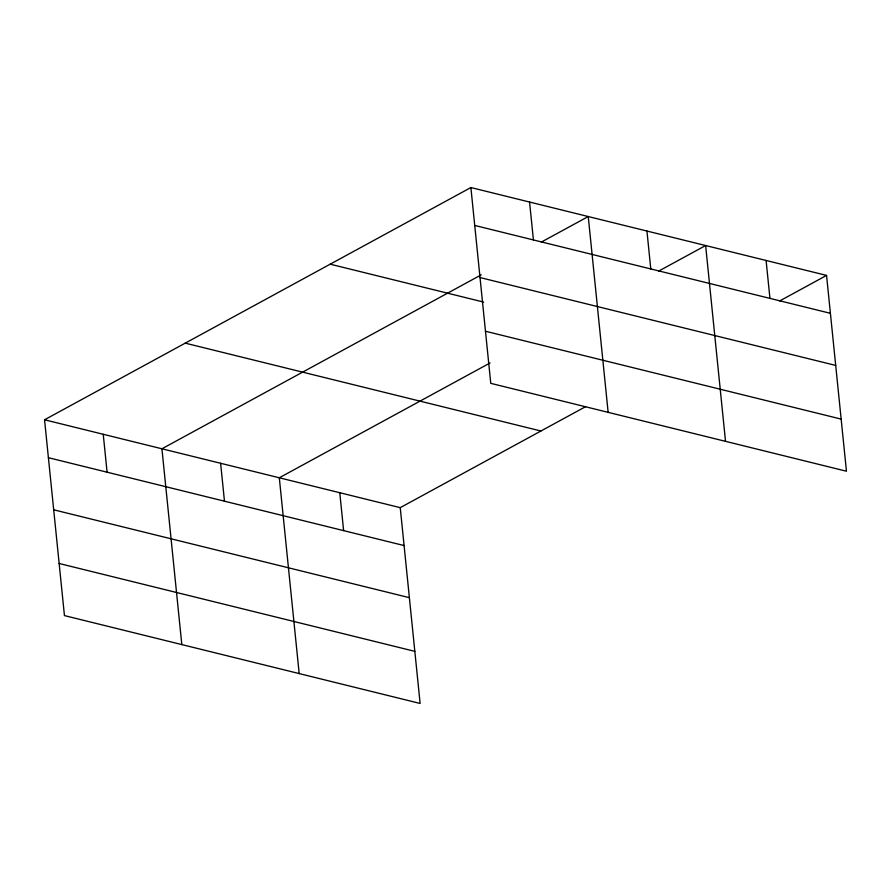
<?xml version="1.0" encoding="UTF-8"?>
<svg xmlns="http://www.w3.org/2000/svg" width="891" height="891" viewBox="0 0 891 891"><rect width="100%" height="100%" fill="white"/><g stroke="black" fill="none" stroke-linecap="round" stroke-linejoin="round"><path stroke-width="1.34" d="M585.61 406.664L400.237 507.658L420.118 703.456L64.442 615.592L44.55 419.784L470.882 187.544L826.558 275.408L846.45 471.216L490.763 383.342L470.882 187.544M481.229 274.84L161.928 448.786L181.82 644.594M541.36 242.085L588.249 216.535L608.141 412.344M490.05 362.971L279.306 477.776L299.187 673.585M658.727 271.076L705.627 245.537L725.519 441.335M779.67 300.958L826.558 275.408M474.725 225.445L830.412 313.32M480.026 277.558L835.702 365.421M330.193 264.181L483.579 302.071M485.472 331.24L841.16 419.104M185.239 343.146L540.926 431.01M44.55 419.784L400.237 507.658M48.404 457.696L404.08 545.559M53.694 509.797L409.381 597.672M59.151 563.491L414.827 651.354M766.093 260.473L769.947 298.374M646.944 231.036L650.786 268.948M529.566 202.034L533.419 239.946M339.772 492.712L343.614 530.624M220.612 463.275L224.465 501.188M103.233 434.285L107.087 472.197"/></g></svg>
